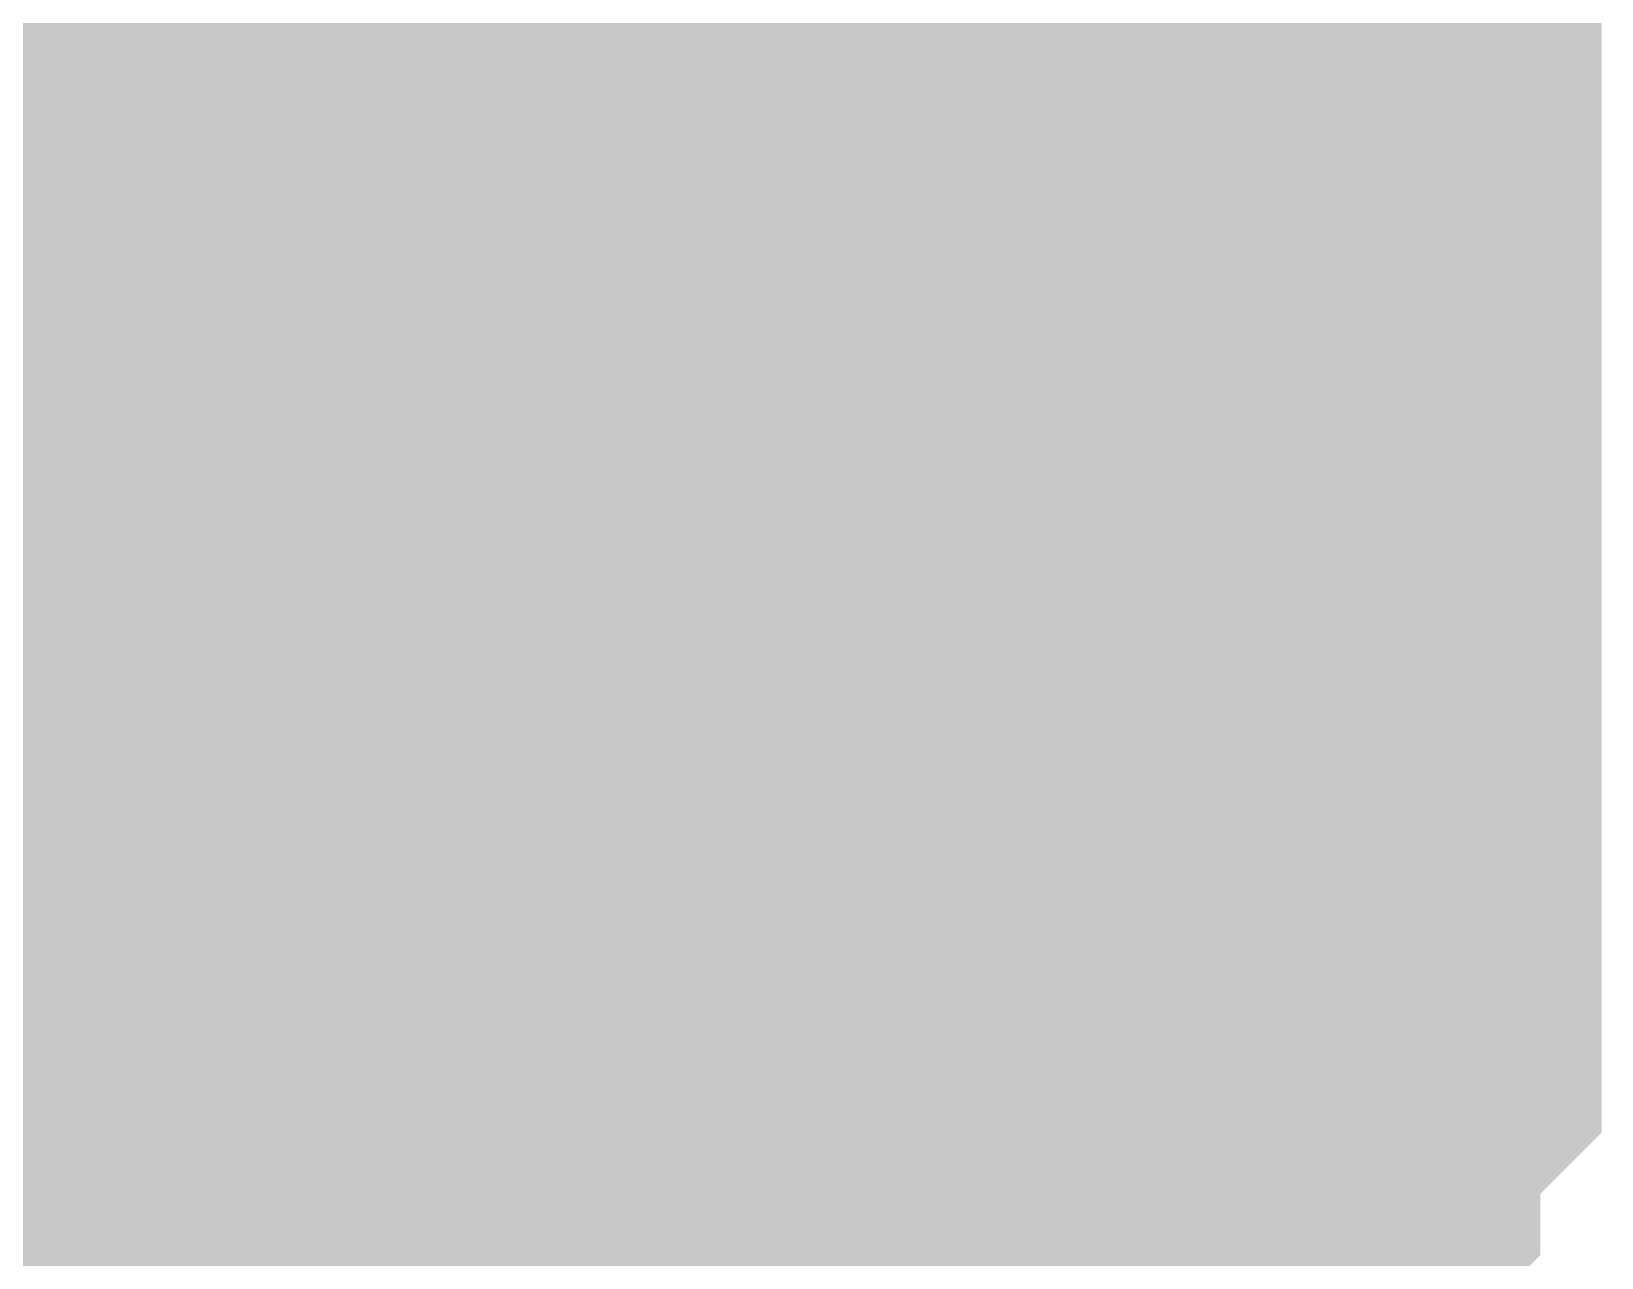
# Model space of a CAD drawing. Extents: x -0.1 to 65.1, y -1.2 to 30.1.
# Drawn here: x 35.0877 to 35.3805, y 5.1626 to 5.3912 of the extents above; entities that cross this region are included whole.
import ezdxf

# ---------------------------------------------------------------- set-up
doc = ezdxf.new("R2010")
doc.units = 0
doc.header["$MEASUREMENT"] = 0
doc.layers.get('0').update_dxf_attribs({"linetype": 'CONTINUOUS'})
doc.layers.add('2D_LINE_126', color=7, linetype='CONTINUOUS')

# ---------------------------------------------------------------- blocks, each defined once
blk = doc.blocks.new('SMOOTH_0$0254')
at = {"const_width": 0.0127}
blk.add_lwpolyline([(-0.00635, 0, 1), (0.00635, 0, 1)], format="xyb", close=True, dxfattribs=at)
blk = doc.blocks.new('DRAWING_63')
at = {"layer": '2D_LINE_126', "const_width": 0.0254}
for points in [[(4.72059, -2.24028), (4.73202, -2.24028), (4.74345, -2.24028), (4.75488, -2.24028), (4.75488, -2.25171), (4.76631, -2.25171), (4.77774, -2.25171), (4.78917, -2.25171), (4.78917, -2.26314), (4.8006, -2.26314), (4.81203, -2.26314), (4.81203, -2.27457), (4.82346, -2.27457), (4.83489, -2.27457), (4.83489, -2.286), (4.84632, -2.286), (4.84632, -2.29743), (4.85775, -2.29743), (4.86918, -2.29743), (4.86918, -2.30886), (4.88061, -2.30886), (4.88061, -2.32029), (4.89204, -2.32029), (4.89204, -2.33172), (4.90347, -2.33172), (4.90347, -2.34315), (4.9149, -2.34315), (4.92633, -2.34315), (4.92633, -2.35458)], [(4.98348, -2.35458), (4.98348, -2.34315), (4.98348, -2.33172), (4.98348, -2.32029), (4.98348, -2.30886), (4.98348, -2.29743), (4.98348, -2.286), (4.98348, -2.27457), (4.98348, -2.26314), (4.98348, -2.25171), (4.98348, -2.24028), (4.98348, -2.22885), (4.98348, -2.21742), (4.98348, -2.20599), (4.98348, -2.19456), (4.98348, -2.18313), (4.98348, -2.1717), (4.98348, -2.16027), (4.98348, -2.14884), (4.98348, -2.13741), (4.98348, -2.12598), (4.98348, -2.11455), (4.98348, -2.10312), (4.98348, -2.09169)], [(4.74345, -2.35458), (4.74345, -2.34315), (4.74345, -2.33172), (4.74345, -2.32029), (4.74345, -2.30886), (4.74345, -2.29743), (4.74345, -2.286), (4.74345, -2.27457), (4.74345, -2.26314), (4.74345, -2.25171), (4.74345, -2.24028), (4.74345, -2.22885), (4.74345, -2.21742), (4.74345, -2.20599), (4.74345, -2.19456), (4.74345, -2.18313), (4.74345, -2.1717), (4.74345, -2.16027), (4.74345, -2.14884), (4.74345, -2.13741), (4.74345, -2.12598), (4.74345, -2.11455), (4.74345, -2.10312), (4.74345, -2.09169)], [(4.9149, -2.35458), (4.9149, -2.34315), (4.9149, -2.33172), (4.9149, -2.32029), (4.9149, -2.30886), (4.9149, -2.29743), (4.9149, -2.286), (4.9149, -2.27457), (4.9149, -2.26314), (4.9149, -2.25171), (4.9149, -2.24028), (4.9149, -2.22885), (4.9149, -2.21742), (4.9149, -2.20599), (4.9149, -2.19456), (4.9149, -2.18313), (4.9149, -2.1717), (4.9149, -2.16027), (4.9149, -2.14884), (4.9149, -2.13741), (4.9149, -2.12598), (4.9149, -2.11455), (4.9149, -2.10312), (4.9149, -2.09169)], [(4.73202, -2.35458), (4.73202, -2.34315), (4.73202, -2.33172), (4.73202, -2.32029), (4.73202, -2.30886), (4.73202, -2.29743), (4.73202, -2.286), (4.73202, -2.27457), (4.73202, -2.26314), (4.73202, -2.25171), (4.73202, -2.24028), (4.73202, -2.22885), (4.73202, -2.21742), (4.73202, -2.20599), (4.73202, -2.19456), (4.73202, -2.18313), (4.73202, -2.1717), (4.73202, -2.16027), (4.73202, -2.14884), (4.73202, -2.13741), (4.73202, -2.12598), (4.73202, -2.11455), (4.73202, -2.10312), (4.73202, -2.09169)], [(4.77774, -2.35458), (4.77774, -2.34315), (4.77774, -2.33172), (4.77774, -2.32029), (4.77774, -2.30886), (4.77774, -2.29743), (4.77774, -2.286), (4.77774, -2.27457), (4.77774, -2.26314), (4.77774, -2.25171), (4.77774, -2.24028), (4.77774, -2.22885), (4.77774, -2.21742), (4.77774, -2.20599), (4.77774, -2.19456), (4.77774, -2.18313), (4.77774, -2.1717), (4.77774, -2.16027), (4.77774, -2.14884), (4.77774, -2.13741), (4.77774, -2.12598), (4.77774, -2.11455), (4.77774, -2.10312), (4.77774, -2.09169)], [(4.76631, -2.35458), (4.76631, -2.34315), (4.76631, -2.33172), (4.76631, -2.32029), (4.76631, -2.30886), (4.76631, -2.29743), (4.76631, -2.286), (4.76631, -2.27457), (4.76631, -2.26314), (4.76631, -2.25171), (4.76631, -2.24028), (4.76631, -2.22885), (4.76631, -2.21742), (4.76631, -2.20599), (4.76631, -2.19456), (4.76631, -2.18313), (4.76631, -2.1717), (4.76631, -2.16027), (4.76631, -2.14884), (4.76631, -2.13741), (4.76631, -2.12598), (4.76631, -2.11455), (4.76631, -2.10312), (4.76631, -2.09169)], [(4.97205, -2.35458), (4.97205, -2.34315), (4.97205, -2.33172), (4.97205, -2.32029), (4.97205, -2.30886), (4.97205, -2.29743), (4.97205, -2.286), (4.97205, -2.27457), (4.97205, -2.26314), (4.97205, -2.25171), (4.97205, -2.24028), (4.97205, -2.22885), (4.97205, -2.21742), (4.97205, -2.20599), (4.97205, -2.19456), (4.97205, -2.18313), (4.97205, -2.1717), (4.97205, -2.16027), (4.97205, -2.14884), (4.97205, -2.13741), (4.97205, -2.12598), (4.97205, -2.11455), (4.97205, -2.10312), (4.97205, -2.09169)], [(4.8006, -2.35458), (4.8006, -2.34315), (4.8006, -2.33172), (4.8006, -2.32029), (4.8006, -2.30886), (4.8006, -2.29743), (4.8006, -2.286), (4.8006, -2.27457), (4.8006, -2.26314), (4.8006, -2.25171), (4.8006, -2.24028), (4.8006, -2.22885), (4.8006, -2.21742), (4.8006, -2.20599), (4.8006, -2.19456), (4.8006, -2.18313), (4.8006, -2.1717), (4.8006, -2.16027), (4.8006, -2.14884), (4.8006, -2.13741), (4.8006, -2.12598), (4.8006, -2.11455), (4.8006, -2.10312), (4.8006, -2.09169)], [(4.82346, -2.35458), (4.82346, -2.34315), (4.82346, -2.33172), (4.82346, -2.32029), (4.82346, -2.30886), (4.82346, -2.29743), (4.82346, -2.286), (4.82346, -2.27457), (4.82346, -2.26314), (4.82346, -2.25171), (4.82346, -2.24028), (4.82346, -2.22885), (4.82346, -2.21742), (4.82346, -2.20599), (4.82346, -2.19456), (4.82346, -2.18313), (4.82346, -2.1717), (4.82346, -2.16027), (4.82346, -2.14884), (4.82346, -2.13741), (4.82346, -2.12598), (4.82346, -2.11455), (4.82346, -2.10312), (4.82346, -2.09169)], [(4.72059, -2.21742), (4.73202, -2.21742), (4.74345, -2.21742), (4.75488, -2.21742), (4.75488, -2.22885), (4.76631, -2.22885), (4.77774, -2.22885), (4.78917, -2.22885), (4.78917, -2.24028), (4.8006, -2.24028), (4.81203, -2.24028), (4.81203, -2.25171), (4.82346, -2.25171), (4.83489, -2.25171), (4.83489, -2.26314), (4.84632, -2.26314), (4.84632, -2.27457), (4.85775, -2.27457), (4.86918, -2.27457), (4.86918, -2.286), (4.88061, -2.286), (4.88061, -2.29743), (4.89204, -2.29743), (4.89204, -2.30886), (4.90347, -2.30886), (4.90347, -2.32029), (4.9149, -2.32029), (4.92633, -2.32029), (4.92633, -2.33172), (4.93776, -2.33172), (4.93776, -2.34315), (4.94919, -2.34315), (4.94919, -2.35458)], [(4.99491, -2.35458), (4.99491, -2.34315), (5.00634, -2.33172), (5.00634, -2.32029), (5.01777, -2.30886), (5.01777, -2.29743), (5.01777, -2.286), (5.01777, -2.27457), (5.01777, -2.26314), (5.01777, -2.25171), (5.01777, -2.24028), (5.01777, -2.22885), (5.01777, -2.21742), (5.01777, -2.20599), (5.01777, -2.19456), (5.01777, -2.18313), (5.01777, -2.1717), (5.01777, -2.16027), (5.01777, -2.14884), (5.01777, -2.13741), (5.01777, -2.12598), (5.01777, -2.11455), (5.01777, -2.10312), (5.01777, -2.09169)], [(4.85775, -2.35458), (4.85775, -2.34315), (4.85775, -2.33172), (4.85775, -2.32029), (4.85775, -2.30886), (4.85775, -2.29743), (4.85775, -2.286), (4.85775, -2.27457), (4.85775, -2.26314), (4.85775, -2.25171), (4.85775, -2.24028), (4.85775, -2.22885), (4.85775, -2.21742), (4.85775, -2.20599), (4.85775, -2.19456), (4.85775, -2.18313), (4.85775, -2.1717), (4.85775, -2.16027), (4.85775, -2.14884), (4.85775, -2.13741), (4.85775, -2.12598), (4.85775, -2.11455), (4.85775, -2.10312), (4.85775, -2.09169)], [(4.72059, -2.29743), (4.73202, -2.29743), (4.74345, -2.29743), (4.75488, -2.29743), (4.75488, -2.30886), (4.76631, -2.30886), (4.77774, -2.30886), (4.78917, -2.30886), (4.78917, -2.32029), (4.8006, -2.32029), (4.81203, -2.32029), (4.81203, -2.33172), (4.82346, -2.33172), (4.83489, -2.33172), (4.83489, -2.34315), (4.84632, -2.34315), (4.84632, -2.35458)], [(4.86918, -2.35458), (4.86918, -2.34315), (4.85775, -2.34315), (4.84632, -2.34315), (4.84632, -2.33172), (4.83489, -2.33172), (4.83489, -2.32029), (4.82346, -2.32029), (4.81203, -2.32029), (4.81203, -2.30886), (4.8006, -2.30886), (4.78917, -2.30886), (4.78917, -2.29743), (4.77774, -2.29743), (4.76631, -2.29743), (4.75488, -2.29743), (4.75488, -2.286), (4.74345, -2.286), (4.73202, -2.286), (4.72059, -2.286)], [(4.72059, -2.32029), (4.73202, -2.32029), (4.74345, -2.32029), (4.75488, -2.32029), (4.75488, -2.33172), (4.76631, -2.33172), (4.77774, -2.33172), (4.78917, -2.33172), (4.78917, -2.34315), (4.8006, -2.34315), (4.81203, -2.34315), (4.81203, -2.35458)], [(4.83489, -2.35458), (4.83489, -2.34315), (4.82346, -2.34315), (4.81203, -2.34315), (4.81203, -2.33172), (4.8006, -2.33172), (4.78917, -2.33172), (4.78917, -2.32029), (4.77774, -2.32029), (4.76631, -2.32029), (4.75488, -2.32029), (4.75488, -2.30886), (4.74345, -2.30886), (4.73202, -2.30886), (4.72059, -2.30886)], [(4.72059, -2.34315), (4.73202, -2.34315), (4.74345, -2.34315), (4.75488, -2.34315), (4.75488, -2.35458)], [(4.78917, -2.35458), (4.78917, -2.34315), (4.77774, -2.34315), (4.76631, -2.34315), (4.75488, -2.34315), (4.75488, -2.33172), (4.74345, -2.33172), (4.73202, -2.33172), (4.72059, -2.33172)], [(4.72059, -2.27457), (4.73202, -2.27457), (4.74345, -2.27457), (4.75488, -2.27457), (4.75488, -2.286), (4.76631, -2.286), (4.77774, -2.286), (4.78917, -2.286), (4.78917, -2.29743), (4.8006, -2.29743), (4.81203, -2.29743), (4.81203, -2.30886), (4.82346, -2.30886), (4.83489, -2.30886), (4.83489, -2.32029), (4.84632, -2.32029), (4.84632, -2.33172), (4.85775, -2.33172), (4.86918, -2.33172), (4.86918, -2.34315), (4.88061, -2.34315), (4.88061, -2.35458)], [(4.89204, -2.35458), (4.89204, -2.34315), (4.88061, -2.34315), (4.88061, -2.33172), (4.86918, -2.33172), (4.86918, -2.32029), (4.85775, -2.32029), (4.84632, -2.32029), (4.84632, -2.30886), (4.83489, -2.30886), (4.83489, -2.29743), (4.82346, -2.29743), (4.81203, -2.29743), (4.81203, -2.286), (4.8006, -2.286), (4.78917, -2.286), (4.78917, -2.27457), (4.77774, -2.27457), (4.76631, -2.27457), (4.75488, -2.27457), (4.75488, -2.26314), (4.74345, -2.26314), (4.73202, -2.26314), (4.72059, -2.26314)], [(4.96062, -2.35458), (4.96062, -2.34315), (4.94919, -2.34315), (4.94919, -2.33172), (4.93776, -2.33172), (4.93776, -2.32029), (4.92633, -2.32029), (4.92633, -2.30886), (4.9149, -2.30886), (4.90347, -2.30886), (4.90347, -2.29743), (4.89204, -2.29743), (4.89204, -2.286), (4.88061, -2.286), (4.88061, -2.27457), (4.86918, -2.27457), (4.86918, -2.26314), (4.85775, -2.26314), (4.84632, -2.26314), (4.84632, -2.25171), (4.83489, -2.25171), (4.83489, -2.24028), (4.82346, -2.24028), (4.81203, -2.24028), (4.81203, -2.22885), (4.8006, -2.22885), (4.78917, -2.22885), (4.78917, -2.21742), (4.77774, -2.21742), (4.76631, -2.21742), (4.75488, -2.21742), (4.75488, -2.20599), (4.74345, -2.20599), (4.73202, -2.20599), (4.72059, -2.20599)], [(5.01777, -2.10312), (5.00634, -2.10312), (5.00634, -2.09169)], [(5.01777, -2.11455), (5.00634, -2.11455), (5.00634, -2.10312), (4.99491, -2.10312), (4.99491, -2.09169)], [(5.01777, -2.12598), (5.00634, -2.12598), (5.00634, -2.11455), (4.99491, -2.11455), (4.99491, -2.10312), (4.98348, -2.10312), (4.97205, -2.10312), (4.96062, -2.10312), (4.96062, -2.09169)], [(5.01777, -2.13741), (5.00634, -2.13741), (5.00634, -2.12598), (4.99491, -2.12598), (4.99491, -2.11455), (4.98348, -2.11455), (4.97205, -2.11455), (4.96062, -2.11455), (4.96062, -2.10312), (4.94919, -2.10312), (4.94919, -2.09169)], [(5.01777, -2.14884), (5.00634, -2.14884), (5.00634, -2.13741), (4.99491, -2.13741), (4.99491, -2.12598), (4.98348, -2.12598), (4.97205, -2.12598), (4.96062, -2.12598), (4.96062, -2.11455), (4.94919, -2.11455), (4.94919, -2.10312), (4.93776, -2.10312), (4.93776, -2.09169)], [(5.01777, -2.16027), (5.00634, -2.16027), (5.00634, -2.14884), (4.99491, -2.14884), (4.99491, -2.13741), (4.98348, -2.13741), (4.97205, -2.13741), (4.96062, -2.13741), (4.96062, -2.12598), (4.94919, -2.12598), (4.94919, -2.11455), (4.93776, -2.11455), (4.93776, -2.10312), (4.92633, -2.10312), (4.92633, -2.09169)], [(5.01777, -2.1717), (5.00634, -2.1717), (5.00634, -2.16027), (4.99491, -2.16027), (4.99491, -2.14884), (4.98348, -2.14884), (4.97205, -2.14884), (4.96062, -2.14884), (4.96062, -2.13741), (4.94919, -2.13741), (4.94919, -2.12598), (4.93776, -2.12598), (4.93776, -2.11455), (4.92633, -2.11455), (4.92633, -2.10312), (4.9149, -2.10312), (4.90347, -2.10312), (4.90347, -2.09169)], [(5.01777, -2.18313), (5.00634, -2.18313), (5.00634, -2.1717), (4.99491, -2.1717), (4.99491, -2.16027), (4.98348, -2.16027), (4.97205, -2.16027), (4.96062, -2.16027), (4.96062, -2.14884), (4.94919, -2.14884), (4.94919, -2.13741), (4.93776, -2.13741), (4.93776, -2.12598), (4.92633, -2.12598), (4.92633, -2.11455), (4.9149, -2.11455), (4.90347, -2.11455), (4.90347, -2.10312), (4.89204, -2.10312), (4.89204, -2.09169)], [(5.01777, -2.19456), (5.00634, -2.19456), (5.00634, -2.18313), (4.99491, -2.18313), (4.99491, -2.1717), (4.98348, -2.1717), (4.97205, -2.1717), (4.96062, -2.1717), (4.96062, -2.16027), (4.94919, -2.16027), (4.94919, -2.14884), (4.93776, -2.14884), (4.93776, -2.13741), (4.92633, -2.13741), (4.92633, -2.12598), (4.9149, -2.12598), (4.90347, -2.12598), (4.90347, -2.11455), (4.89204, -2.11455), (4.89204, -2.10312), (4.88061, -2.10312), (4.88061, -2.09169)], [(5.01777, -2.20599), (5.00634, -2.20599), (5.00634, -2.19456), (4.99491, -2.19456), (4.99491, -2.18313), (4.98348, -2.18313), (4.97205, -2.18313), (4.96062, -2.18313), (4.96062, -2.1717), (4.94919, -2.1717), (4.94919, -2.16027), (4.93776, -2.16027), (4.93776, -2.14884), (4.92633, -2.14884), (4.92633, -2.13741), (4.9149, -2.13741), (4.90347, -2.13741), (4.90347, -2.12598), (4.89204, -2.12598), (4.89204, -2.11455), (4.88061, -2.11455), (4.88061, -2.10312), (4.86918, -2.10312), (4.86918, -2.09169)], [(5.01777, -2.21742), (5.00634, -2.21742), (5.00634, -2.20599), (4.99491, -2.20599), (4.99491, -2.19456), (4.98348, -2.19456), (4.97205, -2.19456), (4.96062, -2.19456), (4.96062, -2.18313), (4.94919, -2.18313), (4.94919, -2.1717), (4.93776, -2.1717), (4.93776, -2.16027), (4.92633, -2.16027), (4.92633, -2.14884), (4.9149, -2.14884), (4.90347, -2.14884), (4.90347, -2.13741), (4.89204, -2.13741), (4.89204, -2.12598), (4.88061, -2.12598), (4.88061, -2.11455), (4.86918, -2.11455), (4.86918, -2.10312), (4.85775, -2.10312), (4.84632, -2.10312), (4.84632, -2.09169)], [(5.01777, -2.22885), (5.00634, -2.22885), (5.00634, -2.21742), (4.99491, -2.21742), (4.99491, -2.20599), (4.98348, -2.20599), (4.97205, -2.20599), (4.96062, -2.20599), (4.96062, -2.19456), (4.94919, -2.19456), (4.94919, -2.18313), (4.93776, -2.18313), (4.93776, -2.1717), (4.92633, -2.1717), (4.92633, -2.16027), (4.9149, -2.16027), (4.90347, -2.16027), (4.90347, -2.14884), (4.89204, -2.14884), (4.89204, -2.13741), (4.88061, -2.13741), (4.88061, -2.12598), (4.86918, -2.12598), (4.86918, -2.11455), (4.85775, -2.11455), (4.84632, -2.11455), (4.84632, -2.10312), (4.83489, -2.10312), (4.83489, -2.09169)], [(5.01777, -2.24028), (5.00634, -2.24028), (5.00634, -2.22885), (4.99491, -2.22885), (4.99491, -2.21742), (4.98348, -2.21742), (4.97205, -2.21742), (4.96062, -2.21742), (4.96062, -2.20599), (4.94919, -2.20599), (4.94919, -2.19456), (4.93776, -2.19456), (4.93776, -2.18313), (4.92633, -2.18313), (4.92633, -2.1717), (4.9149, -2.1717), (4.90347, -2.1717), (4.90347, -2.16027), (4.89204, -2.16027), (4.89204, -2.14884), (4.88061, -2.14884), (4.88061, -2.13741), (4.86918, -2.13741), (4.86918, -2.12598), (4.85775, -2.12598), (4.84632, -2.12598), (4.84632, -2.11455), (4.83489, -2.11455), (4.83489, -2.10312), (4.82346, -2.10312), (4.81203, -2.10312), (4.81203, -2.09169)], [(5.01777, -2.25171), (5.00634, -2.25171), (5.00634, -2.24028), (4.99491, -2.24028), (4.99491, -2.22885), (4.98348, -2.22885), (4.97205, -2.22885), (4.96062, -2.22885), (4.96062, -2.21742), (4.94919, -2.21742), (4.94919, -2.20599), (4.93776, -2.20599), (4.93776, -2.19456), (4.92633, -2.19456), (4.92633, -2.18313), (4.9149, -2.18313), (4.90347, -2.18313), (4.90347, -2.1717), (4.89204, -2.1717), (4.89204, -2.16027), (4.88061, -2.16027), (4.88061, -2.14884), (4.86918, -2.14884), (4.86918, -2.13741), (4.85775, -2.13741), (4.84632, -2.13741), (4.84632, -2.12598), (4.83489, -2.12598), (4.83489, -2.11455), (4.82346, -2.11455), (4.81203, -2.11455), (4.81203, -2.10312), (4.8006, -2.10312), (4.78917, -2.10312), (4.78917, -2.09169)], [(5.01777, -2.26314), (5.00634, -2.26314), (5.00634, -2.25171), (4.99491, -2.25171), (4.99491, -2.24028), (4.98348, -2.24028), (4.97205, -2.24028), (4.96062, -2.24028), (4.96062, -2.22885), (4.94919, -2.22885), (4.94919, -2.21742), (4.93776, -2.21742), (4.93776, -2.20599), (4.92633, -2.20599), (4.92633, -2.19456), (4.9149, -2.19456), (4.90347, -2.19456), (4.90347, -2.18313), (4.89204, -2.18313), (4.89204, -2.1717), (4.88061, -2.1717), (4.88061, -2.16027), (4.86918, -2.16027), (4.86918, -2.14884), (4.85775, -2.14884), (4.84632, -2.14884), (4.84632, -2.13741), (4.83489, -2.13741), (4.83489, -2.12598), (4.82346, -2.12598), (4.81203, -2.12598), (4.81203, -2.11455), (4.8006, -2.11455), (4.78917, -2.11455), (4.78917, -2.10312), (4.77774, -2.10312), (4.76631, -2.10312), (4.75488, -2.10312), (4.75488, -2.09169)], [(5.01777, -2.27457), (5.00634, -2.27457), (5.00634, -2.26314), (4.99491, -2.26314), (4.99491, -2.25171), (4.98348, -2.25171), (4.97205, -2.25171), (4.96062, -2.25171), (4.96062, -2.24028), (4.94919, -2.24028), (4.94919, -2.22885), (4.93776, -2.22885), (4.93776, -2.21742), (4.92633, -2.21742), (4.92633, -2.20599), (4.9149, -2.20599), (4.90347, -2.20599), (4.90347, -2.19456), (4.89204, -2.19456), (4.89204, -2.18313), (4.88061, -2.18313), (4.88061, -2.1717), (4.86918, -2.1717), (4.86918, -2.16027), (4.85775, -2.16027), (4.84632, -2.16027), (4.84632, -2.14884), (4.83489, -2.14884), (4.83489, -2.13741), (4.82346, -2.13741), (4.81203, -2.13741), (4.81203, -2.12598), (4.8006, -2.12598), (4.78917, -2.12598), (4.78917, -2.11455), (4.77774, -2.11455), (4.76631, -2.11455), (4.75488, -2.11455), (4.75488, -2.10312), (4.74345, -2.10312), (4.73202, -2.10312), (4.72059, -2.10312)], [(5.01777, -2.286), (5.00634, -2.286), (5.00634, -2.27457), (4.99491, -2.27457), (4.99491, -2.26314), (4.98348, -2.26314), (4.97205, -2.26314), (4.96062, -2.26314), (4.96062, -2.25171), (4.94919, -2.25171), (4.94919, -2.24028), (4.93776, -2.24028), (4.93776, -2.22885), (4.92633, -2.22885), (4.92633, -2.21742), (4.9149, -2.21742), (4.90347, -2.21742), (4.90347, -2.20599), (4.89204, -2.20599), (4.89204, -2.19456), (4.88061, -2.19456), (4.88061, -2.18313), (4.86918, -2.18313), (4.86918, -2.1717), (4.85775, -2.1717), (4.84632, -2.1717), (4.84632, -2.16027), (4.83489, -2.16027), (4.83489, -2.14884), (4.82346, -2.14884), (4.81203, -2.14884), (4.81203, -2.13741), (4.8006, -2.13741), (4.78917, -2.13741), (4.78917, -2.12598), (4.77774, -2.12598), (4.76631, -2.12598), (4.75488, -2.12598), (4.75488, -2.11455), (4.74345, -2.11455), (4.73202, -2.11455), (4.72059, -2.11455)], [(5.01777, -2.29743), (5.00634, -2.29743), (5.00634, -2.286), (4.99491, -2.286), (4.99491, -2.27457), (4.98348, -2.27457), (4.97205, -2.27457), (4.96062, -2.27457), (4.96062, -2.26314), (4.94919, -2.26314), (4.94919, -2.25171), (4.93776, -2.25171), (4.93776, -2.24028), (4.92633, -2.24028), (4.92633, -2.22885), (4.9149, -2.22885), (4.90347, -2.22885), (4.90347, -2.21742), (4.89204, -2.21742), (4.89204, -2.20599), (4.88061, -2.20599), (4.88061, -2.19456), (4.86918, -2.19456), (4.86918, -2.18313), (4.85775, -2.18313), (4.84632, -2.18313), (4.84632, -2.1717), (4.83489, -2.1717), (4.83489, -2.16027), (4.82346, -2.16027), (4.81203, -2.16027), (4.81203, -2.14884), (4.8006, -2.14884), (4.78917, -2.14884), (4.78917, -2.13741), (4.77774, -2.13741), (4.76631, -2.13741), (4.75488, -2.13741), (4.75488, -2.12598), (4.74345, -2.12598), (4.73202, -2.12598), (4.72059, -2.12598)], [(5.01777, -2.30886), (5.00634, -2.30886), (5.00634, -2.29743), (4.99491, -2.29743), (4.99491, -2.286), (4.98348, -2.286), (4.97205, -2.286), (4.96062, -2.286), (4.96062, -2.27457), (4.94919, -2.27457), (4.94919, -2.26314), (4.93776, -2.26314), (4.93776, -2.25171), (4.92633, -2.25171), (4.92633, -2.24028), (4.9149, -2.24028), (4.90347, -2.24028), (4.90347, -2.22885), (4.89204, -2.22885), (4.89204, -2.21742), (4.88061, -2.21742), (4.88061, -2.20599), (4.86918, -2.20599), (4.86918, -2.19456), (4.85775, -2.19456), (4.84632, -2.19456), (4.84632, -2.18313), (4.83489, -2.18313), (4.83489, -2.1717), (4.82346, -2.1717), (4.81203, -2.1717), (4.81203, -2.16027), (4.8006, -2.16027), (4.78917, -2.16027), (4.78917, -2.14884), (4.77774, -2.14884), (4.76631, -2.14884), (4.75488, -2.14884), (4.75488, -2.13741), (4.74345, -2.13741), (4.73202, -2.13741), (4.72059, -2.13741)], [(5.00634, -2.32029), (5.00634, -2.30886), (4.99491, -2.30886), (4.99491, -2.29743), (4.96062, -2.29743), (4.96062, -2.286), (4.94919, -2.286), (4.94919, -2.27457), (4.93776, -2.27457), (4.93776, -2.26314), (4.92633, -2.26314), (4.92633, -2.25171), (4.90347, -2.25171), (4.90347, -2.24028), (4.89204, -2.24028), (4.89204, -2.22885), (4.88061, -2.22885), (4.88061, -2.21742), (4.86918, -2.21742), (4.86918, -2.20599), (4.84632, -2.20599), (4.84632, -2.19456), (4.83489, -2.19456), (4.83489, -2.18313), (4.81203, -2.18313), (4.81203, -2.1717), (4.78917, -2.1717), (4.78917, -2.16027), (4.75488, -2.16027), (4.75488, -2.14884), (4.69773, -2.14884)], [(4.69773, -2.16027), (4.75488, -2.16027), (4.75488, -2.1717), (4.78917, -2.1717), (4.78917, -2.18313), (4.81203, -2.18313), (4.81203, -2.19456), (4.83489, -2.19456), (4.83489, -2.20599), (4.84632, -2.20599), (4.84632, -2.21742), (4.86918, -2.21742), (4.86918, -2.22885), (4.88061, -2.22885), (4.88061, -2.24028), (4.89204, -2.24028), (4.89204, -2.25171), (4.90347, -2.25171), (4.90347, -2.26314), (4.92633, -2.26314), (4.92633, -2.27457), (4.93776, -2.27457), (4.93776, -2.286), (4.94919, -2.286), (4.94919, -2.29743), (4.96062, -2.29743), (4.96062, -2.30886), (4.99491, -2.30886), (4.99491, -2.32029), (5.00634, -2.32029)], [(5.00634, -2.33172), (4.99491, -2.33172), (4.99491, -2.32029), (4.98348, -2.32029), (4.97205, -2.32029), (4.96062, -2.32029), (4.96062, -2.30886), (4.94919, -2.30886), (4.94919, -2.29743), (4.93776, -2.29743), (4.93776, -2.286), (4.92633, -2.286), (4.92633, -2.27457), (4.9149, -2.27457), (4.90347, -2.27457), (4.90347, -2.26314), (4.89204, -2.26314), (4.89204, -2.25171), (4.88061, -2.25171), (4.88061, -2.24028), (4.86918, -2.24028), (4.86918, -2.22885), (4.85775, -2.22885), (4.84632, -2.22885), (4.84632, -2.21742), (4.83489, -2.21742), (4.83489, -2.20599), (4.82346, -2.20599), (4.81203, -2.20599), (4.81203, -2.19456), (4.8006, -2.19456), (4.78917, -2.19456), (4.78917, -2.18313), (4.77774, -2.18313), (4.76631, -2.18313), (4.75488, -2.18313), (4.75488, -2.1717), (4.74345, -2.1717), (4.73202, -2.1717), (4.72059, -2.1717)], [(4.72059, -2.19456), (4.73202, -2.19456), (4.74345, -2.19456), (4.75488, -2.19456), (4.75488, -2.20599), (4.76631, -2.20599), (4.77774, -2.20599), (4.78917, -2.20599), (4.78917, -2.21742), (4.8006, -2.21742), (4.81203, -2.21742), (4.81203, -2.22885), (4.82346, -2.22885), (4.83489, -2.22885), (4.83489, -2.24028), (4.84632, -2.24028), (4.84632, -2.25171), (4.85775, -2.25171), (4.86918, -2.25171), (4.86918, -2.26314), (4.88061, -2.26314), (4.88061, -2.27457), (4.89204, -2.27457), (4.89204, -2.286), (4.90347, -2.286), (4.90347, -2.29743), (4.9149, -2.29743), (4.92633, -2.29743), (4.92633, -2.30886), (4.93776, -2.30886), (4.93776, -2.32029), (4.94919, -2.32029), (4.94919, -2.33172), (4.96062, -2.33172), (4.96062, -2.34315), (4.97205, -2.34315), (4.98348, -2.34315), (4.99491, -2.34315), (4.99491, -2.33172), (4.98348, -2.33172), (4.97205, -2.33172), (4.96062, -2.33172), (4.96062, -2.32029), (4.94919, -2.32029), (4.94919, -2.30886), (4.93776, -2.30886), (4.93776, -2.29743), (4.92633, -2.29743), (4.92633, -2.286), (4.9149, -2.286), (4.90347, -2.286), (4.90347, -2.27457), (4.89204, -2.27457), (4.89204, -2.26314), (4.88061, -2.26314), (4.88061, -2.25171), (4.86918, -2.25171), (4.86918, -2.24028), (4.85775, -2.24028), (4.84632, -2.24028), (4.84632, -2.22885), (4.83489, -2.22885), (4.83489, -2.21742), (4.82346, -2.21742), (4.81203, -2.21742), (4.81203, -2.20599), (4.8006, -2.20599), (4.78917, -2.20599), (4.78917, -2.19456), (4.77774, -2.19456), (4.76631, -2.19456), (4.75488, -2.19456), (4.75488, -2.18313), (4.74345, -2.18313), (4.73202, -2.18313), (4.72059, -2.18313)], [(4.93776, -2.35458), (4.93776, -2.34315), (4.92633, -2.34315), (4.92633, -2.33172), (4.9149, -2.33172), (4.90347, -2.33172), (4.90347, -2.32029), (4.89204, -2.32029), (4.89204, -2.30886), (4.88061, -2.30886), (4.88061, -2.29743), (4.86918, -2.29743), (4.86918, -2.286), (4.85775, -2.286), (4.84632, -2.286), (4.84632, -2.27457), (4.83489, -2.27457), (4.83489, -2.26314), (4.82346, -2.26314), (4.81203, -2.26314), (4.81203, -2.25171), (4.8006, -2.25171), (4.78917, -2.25171), (4.78917, -2.24028), (4.77774, -2.24028), (4.76631, -2.24028), (4.75488, -2.24028), (4.75488, -2.22885), (4.74345, -2.22885), (4.73202, -2.22885), (4.72059, -2.22885)], [(4.90347, -2.35458), (4.90347, -2.34315), (4.89204, -2.34315), (4.89204, -2.33172), (4.88061, -2.33172), (4.88061, -2.32029), (4.86918, -2.32029), (4.86918, -2.30886), (4.85775, -2.30886), (4.84632, -2.30886), (4.84632, -2.29743), (4.83489, -2.29743), (4.83489, -2.286), (4.82346, -2.286), (4.81203, -2.286), (4.81203, -2.27457), (4.8006, -2.27457), (4.78917, -2.27457), (4.78917, -2.26314), (4.77774, -2.26314), (4.76631, -2.26314), (4.75488, -2.26314), (4.75488, -2.25171), (4.74345, -2.25171), (4.73202, -2.25171), (4.72059, -2.25171)]]:
    blk.add_lwpolyline(points, dxfattribs=at)
at = {"layer": '2D_LINE_126'}
for p in [(4.98348, -2.10312), (4.99491, -2.10312), (4.99491, -2.10312), (5.00634, -2.10312), (5.00634, -2.10312), (5.01777, -2.10312), (4.98348, -2.11455), (4.99491, -2.11455), (4.99491, -2.11455), (5.00634, -2.11455), (5.00634, -2.11455), (5.01777, -2.11455), (4.98348, -2.12598), (4.99491, -2.12598), (4.99491, -2.12598), (5.00634, -2.12598), (5.00634, -2.12598), (5.01777, -2.12598), (4.98348, -2.13741), (4.99491, -2.13741), (4.99491, -2.13741), (5.00634, -2.13741), (5.00634, -2.13741), (5.01777, -2.13741), (4.75488, -2.14884), (4.98348, -2.14884), (4.99491, -2.14884), (4.99491, -2.14884), (5.00634, -2.14884), (5.00634, -2.14884), (5.01777, -2.14884), (4.75488, -2.16027), (4.75488, -2.16027), (4.78917, -2.16027), (4.98348, -2.16027), (4.99491, -2.16027), (4.99491, -2.16027), (5.00634, -2.16027), (5.00634, -2.16027), (5.01777, -2.16027), (4.75488, -2.1717), (4.78917, -2.1717), (4.78917, -2.1717), (4.81203, -2.1717), (4.98348, -2.1717), (4.99491, -2.1717), (4.99491, -2.1717), (5.00634, -2.1717), (5.00634, -2.1717), (5.01777, -2.1717), (4.78917, -2.18313), (4.81203, -2.18313), (4.81203, -2.18313), (4.83489, -2.18313), (4.98348, -2.18313), (4.99491, -2.18313), (4.99491, -2.18313), (5.00634, -2.18313), (5.00634, -2.18313), (5.01777, -2.18313), (4.81203, -2.19456), (4.83489, -2.19456), (4.83489, -2.19456), (4.84632, -2.19456), (4.98348, -2.19456), (4.99491, -2.19456), (4.99491, -2.19456), (5.00634, -2.19456), (5.00634, -2.19456), (5.01777, -2.19456), (4.83489, -2.20599), (4.84632, -2.20599), (4.84632, -2.20599), (4.86918, -2.20599), (4.98348, -2.20599), (4.99491, -2.20599), (4.99491, -2.20599), (5.00634, -2.20599), (5.00634, -2.20599), (5.01777, -2.20599), (4.84632, -2.21742), (4.86918, -2.21742), (4.86918, -2.21742), (4.88061, -2.21742), (4.98348, -2.21742), (4.99491, -2.21742), (4.99491, -2.21742), (5.00634, -2.21742), (5.00634, -2.21742), (5.01777, -2.21742), (4.86918, -2.22885), (4.88061, -2.22885), (4.88061, -2.22885), (4.89204, -2.22885), (4.98348, -2.22885), (4.99491, -2.22885), (4.99491, -2.22885), (5.00634, -2.22885), (5.00634, -2.22885), (5.01777, -2.22885), (4.88061, -2.24028), (4.89204, -2.24028), (4.89204, -2.24028), (4.90347, -2.24028), (4.98348, -2.24028), (4.99491, -2.24028), (4.99491, -2.24028), (5.00634, -2.24028), (5.00634, -2.24028), (5.01777, -2.24028), (4.89204, -2.25171), (4.90347, -2.25171), (4.90347, -2.25171), (4.92633, -2.25171), (4.98348, -2.25171), (4.99491, -2.25171), (4.99491, -2.25171), (5.00634, -2.25171), (5.00634, -2.25171), (5.01777, -2.25171), (4.90347, -2.26314), (4.92633, -2.26314), (4.92633, -2.26314), (4.93776, -2.26314), (4.98348, -2.26314), (4.99491, -2.26314), (4.99491, -2.26314), (5.00634, -2.26314), (5.00634, -2.26314), (5.01777, -2.26314), (4.92633, -2.27457), (4.93776, -2.27457), (4.93776, -2.27457), (4.94919, -2.27457), (4.98348, -2.27457), (4.99491, -2.27457), (4.99491, -2.27457), (5.00634, -2.27457), (5.00634, -2.27457), (5.01777, -2.27457), (4.93776, -2.286), (4.94919, -2.286), (4.94919, -2.286), (4.96062, -2.286), (4.98348, -2.286), (4.99491, -2.286), (4.99491, -2.286), (5.00634, -2.286), (5.00634, -2.286), (5.01777, -2.286), (4.94919, -2.29743), (4.96062, -2.29743), (4.96062, -2.29743), (4.99491, -2.29743), (4.99491, -2.29743), (5.00634, -2.29743), (5.00634, -2.29743), (5.01777, -2.29743), (4.96062, -2.30886), (4.99491, -2.30886), (4.99491, -2.30886), (5.00634, -2.30886), (5.00634, -2.30886), (5.01777, -2.30886), (4.98348, -2.32029), (4.99491, -2.32029), (4.99491, -2.32029), (5.00634, -2.32029), (5.00634, -2.32029), (4.99491, -2.33172), (5.00634, -2.33172)]:
    blk.add_blockref('SMOOTH_0$0254', p, dxfattribs=at)

msp = doc.modelspace()

# ---------------------------------------------------------------- block references
msp.add_blockref('DRAWING_63', (30.35, 7.5))

doc.saveas('drawing.dxf')
